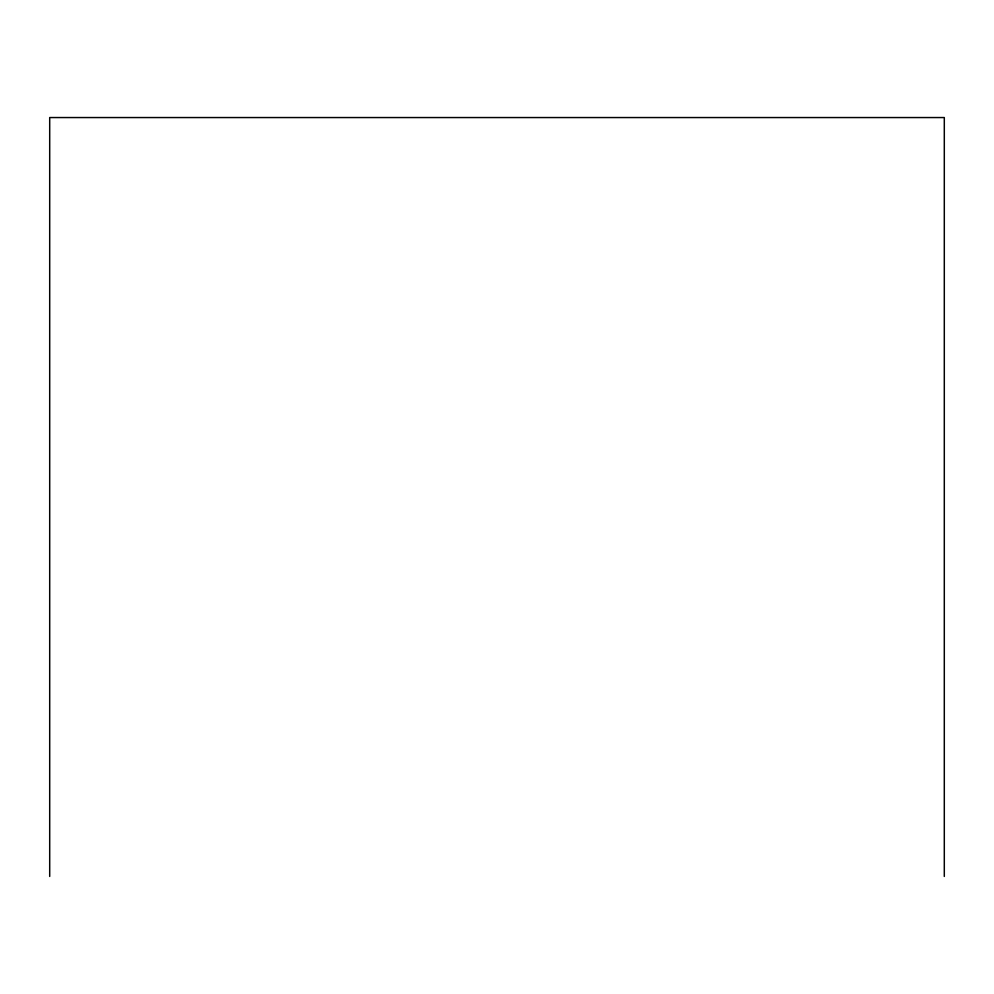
<?xml version="1.0" encoding="UTF-8"?>
<svg xmlns="http://www.w3.org/2000/svg" width="994" height="994" viewBox="0 0 994 994"><rect width="100%" height="100%" fill="white"/><g stroke="black" fill="none" stroke-linecap="round" stroke-linejoin="round"><path stroke-width="1.49" d="M944.3 876.447L944.3 117.553L49.7 117.553L49.7 876.447"/></g></svg>
